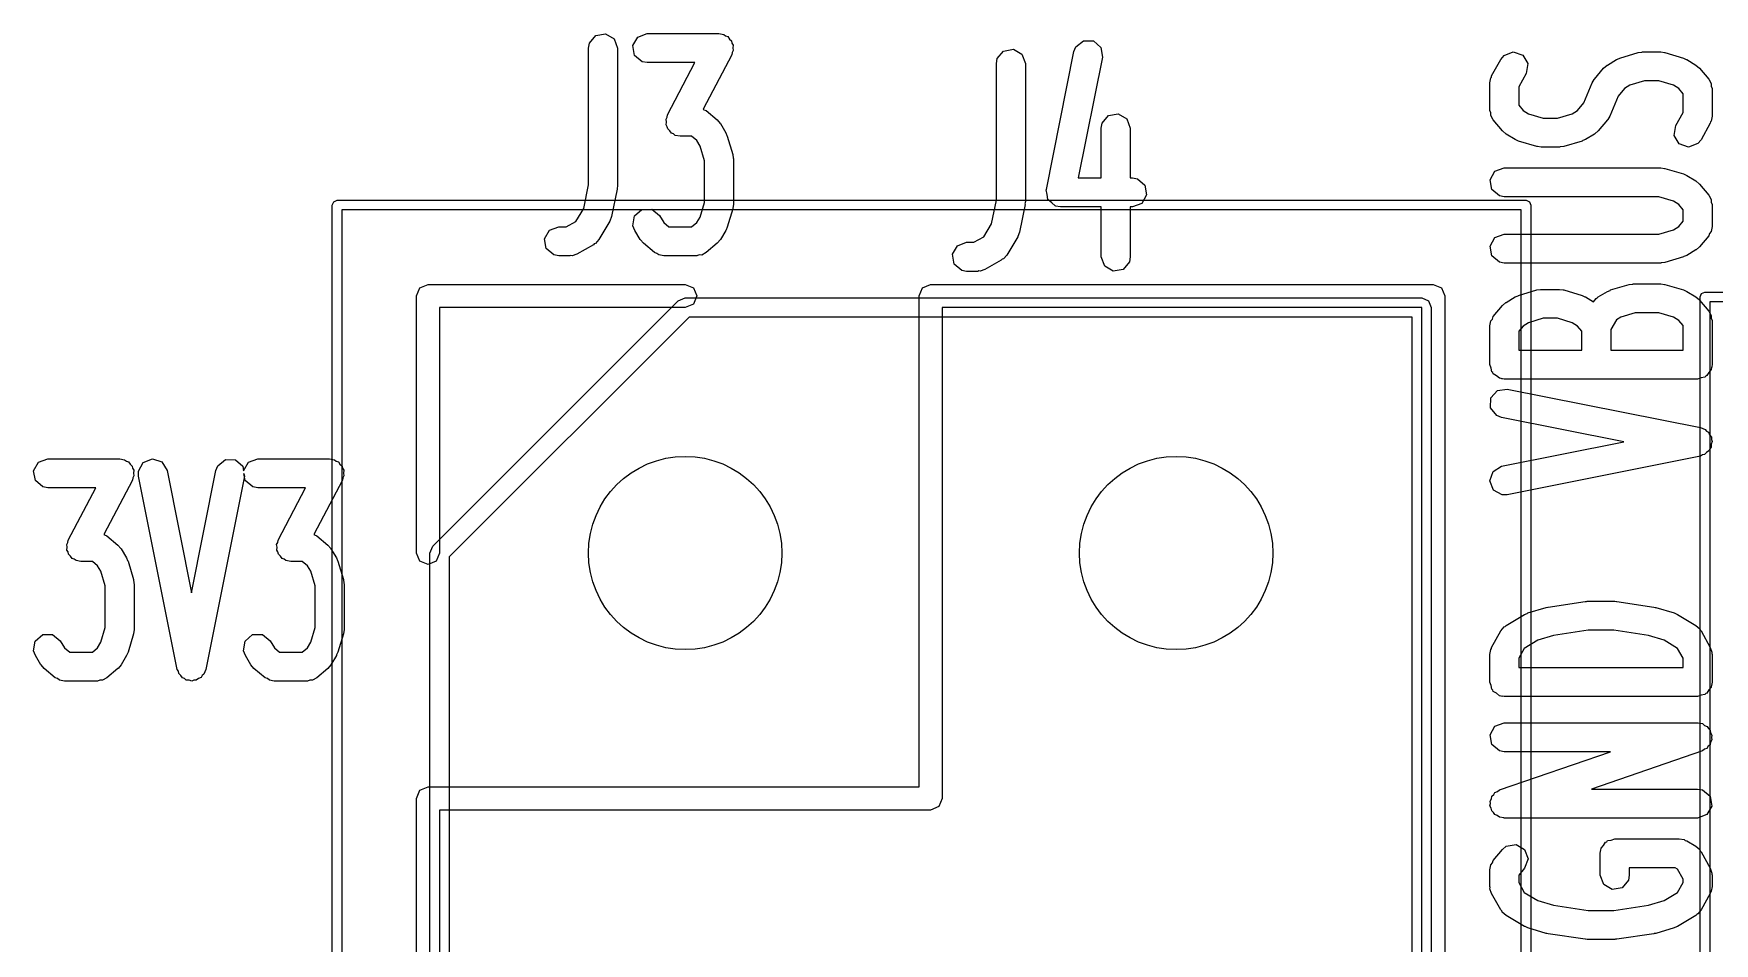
# Model space of a CAD drawing. Extents: x 3.67 to 6.5, y -4.53 to -1.6.
# Drawn here: x 5.8407 to 6.183, y -2.3266 to -2.1412 of the extents above; entities that cross this region are included whole.
import ezdxf

# ---------------------------------------------------------------- set-up
doc = ezdxf.new("R2010")
doc.units = 0
doc.header["$MEASUREMENT"] = 0
doc.layers.add('BLACK', color=7, linetype='CONTINUOUS')

msp = doc.modelspace()

# ---------------------------------------------------------------- linework, layer by layer
at = {"layer": 'BLACK', "linetype": 'CONTINUOUS'}
for p, q in [((5.95392, -2.14319), (5.95522, -2.14164)), ((5.95522, -2.14164), (5.95721, -2.14129)), ((5.95721, -2.14129), (5.95895, -2.1423)), ((5.95895, -2.1423), (5.95965, -2.1442)), ((5.96278, -2.14368), (5.96379, -2.14194)), ((5.96379, -2.14194), (5.96569, -2.14124)), ((5.96569, -2.14124), (5.98031, -2.14124)), ((5.98031, -2.14124), (5.98132, -2.14142)), ((5.98132, -2.14142), (5.98168, -2.14172)), ((5.98168, -2.14172), (5.98212, -2.14186)), ((5.98212, -2.14186), (5.98243, -2.14235)), ((5.98243, -2.14235), (5.98287, -2.14272)), ((5.98287, -2.14272), (5.98295, -2.14318)), ((6.05299, -2.14394), (6.05457, -2.14268)), ((6.05457, -2.14268), (6.05658, -2.14272)), ((6.05658, -2.14272), (6.0581, -2.14405)), ((5.95374, -2.1442), (5.95392, -2.14319)), ((5.95374, -2.17203), (5.95374, -2.1442)), ((5.95965, -2.1442), (5.95965, -2.17232)), ((5.96313, -2.14567), (5.96278, -2.14368)), ((5.96468, -2.14697), (5.96313, -2.14567)), ((5.98293, -2.14557), (5.97711, -2.15666)), ((5.98299, -2.14511), (5.98293, -2.14557)), ((5.98295, -2.14318), (5.9832, -2.14357)), ((5.98322, -2.14471), (5.98299, -2.14511)), ((5.9832, -2.14357), (5.98312, -2.14414)), ((5.98312, -2.14414), (5.98322, -2.14471)), ((6.03699, -2.14634), (6.03829, -2.14479)), ((6.03829, -2.14479), (6.04028, -2.14444)), ((6.04028, -2.14444), (6.04203, -2.14545)), ((6.04203, -2.14545), (6.04272, -2.14735)), ((6.04699, -2.17301), (6.05262, -2.14489)), ((6.05262, -2.14489), (6.05299, -2.14394)), ((6.05841, -2.14605), (6.05349, -2.17064)), ((6.0581, -2.14405), (6.05841, -2.14605)), ((6.13955, -2.14649), (6.1402, -2.14569)), ((6.1402, -2.14569), (6.14209, -2.14497)), ((6.14209, -2.14497), (6.144, -2.14563)), ((6.144, -2.14563), (6.14503, -2.14736)), ((6.16368, -2.1463), (6.16378, -2.14622)), ((6.16378, -2.14622), (6.16753, -2.14509)), ((6.16753, -2.14509), (6.16828, -2.145)), ((6.16828, -2.145), (6.16838, -2.14497)), ((6.16838, -2.14497), (6.17213, -2.14497)), ((6.17213, -2.14497), (6.17287, -2.1451)), ((6.17287, -2.1451), (6.17298, -2.14509)), ((6.17298, -2.14509), (6.17673, -2.14622)), ((6.17673, -2.14622), (6.17727, -2.14649)), ((5.96569, -2.14715), (5.96468, -2.14697)), ((5.97543, -2.14715), (5.96569, -2.14715)), ((5.96983, -2.15782), (5.97543, -2.14715)), ((6.03681, -2.14735), (6.03699, -2.14634)), ((6.03681, -2.17518), (6.03681, -2.14735)), ((6.04272, -2.14735), (6.04272, -2.17547)), ((6.13768, -2.14986), (6.13955, -2.14649)), ((6.14472, -2.14935), (6.14321, -2.15206)), ((6.14503, -2.14736), (6.14472, -2.14935)), ((6.15861, -2.15053), (6.16049, -2.14828)), ((6.16049, -2.14828), (6.16122, -2.14766)), ((6.16122, -2.14766), (6.16124, -2.14764)), ((6.16124, -2.14764), (6.16311, -2.14651)), ((6.16311, -2.14651), (6.16368, -2.1463)), ((6.17727, -2.14649), (6.1774, -2.14651)), ((6.1774, -2.14651), (6.17928, -2.14764)), ((6.17928, -2.14764), (6.17999, -2.14826)), ((6.17999, -2.14826), (6.18002, -2.14828)), ((6.18002, -2.14828), (6.1819, -2.15053)), ((6.13731, -2.15129), (6.13749, -2.15028)), ((6.13731, -2.15692), (6.13731, -2.15129)), ((6.13749, -2.15028), (6.13764, -2.1501)), ((6.13764, -2.1501), (6.13768, -2.14986)), ((6.14321, -2.15206), (6.14321, -2.15585)), ((6.15645, -2.15537), (6.15816, -2.15128)), ((6.15816, -2.15128), (6.15858, -2.15062)), ((6.15858, -2.15062), (6.15861, -2.15053)), ((6.16471, -2.15244), (6.16344, -2.15397)), ((6.16583, -2.15177), (6.16471, -2.15244)), ((6.16882, -2.15087), (6.16583, -2.15177)), ((6.1717, -2.15087), (6.16882, -2.15087)), ((6.17468, -2.15177), (6.1717, -2.15087)), ((6.17581, -2.15244), (6.17468, -2.15177)), ((6.17668, -2.15349), (6.17581, -2.15244)), ((6.1819, -2.15053), (6.18241, -2.15142)), ((6.18241, -2.15142), (6.18241, -2.15193)), ((6.18241, -2.15193), (6.18258, -2.15242)), ((6.18258, -2.15242), (6.18258, -2.15804)), ((6.14321, -2.15585), (6.14408, -2.15689)), ((6.15519, -2.15689), (6.15645, -2.15537)), ((6.16344, -2.15397), (6.16173, -2.15805)), ((6.17668, -2.15728), (6.17668, -2.15349)), ((5.96953, -2.15868), (5.96976, -2.15828)), ((5.96963, -2.15925), (5.96953, -2.15868)), ((5.96956, -2.15982), (5.96963, -2.15925)), ((5.9698, -2.16022), (5.96956, -2.15982)), ((5.96976, -2.15828), (5.96983, -2.15782)), ((5.97711, -2.15666), (5.97722, -2.15675)), ((5.97722, -2.15675), (5.97771, -2.15693)), ((5.97771, -2.15693), (5.97996, -2.1588)), ((5.97996, -2.1588), (5.98057, -2.15953)), ((5.98057, -2.15953), (5.9806, -2.15955)), ((5.9806, -2.15955), (5.98172, -2.16143)), ((6.05818, -2.16047), (6.05836, -2.15946)), ((6.05836, -2.15946), (6.05966, -2.15791)), ((6.05966, -2.15791), (6.06165, -2.15756)), ((6.06165, -2.15756), (6.0634, -2.15857)), ((6.0634, -2.15857), (6.06409, -2.16047)), ((6.13748, -2.1574), (6.13731, -2.15692)), ((6.13748, -2.15792), (6.13748, -2.1574)), ((6.13799, -2.15881), (6.13748, -2.15792)), ((6.13987, -2.16106), (6.13799, -2.15881)), ((6.14408, -2.15689), (6.14521, -2.15757)), ((6.14521, -2.15757), (6.14819, -2.15846)), ((6.14819, -2.15846), (6.15108, -2.15846)), ((6.15108, -2.15846), (6.15406, -2.15757)), ((6.15406, -2.15757), (6.15519, -2.15689)), ((6.16128, -2.15881), (6.1594, -2.16106)), ((6.16131, -2.15872), (6.16128, -2.15881)), ((6.16173, -2.15805), (6.16131, -2.15872)), ((6.17517, -2.15998), (6.17668, -2.15728)), ((6.18221, -2.15948), (6.18034, -2.16285)), ((6.18225, -2.15924), (6.18221, -2.15948)), ((6.18241, -2.15905), (6.18225, -2.15924)), ((6.18258, -2.15804), (6.18241, -2.15905)), ((5.96988, -2.16067), (5.9698, -2.16022)), ((5.97033, -2.16104), (5.96988, -2.16067)), ((5.97064, -2.16153), (5.97033, -2.16104)), ((5.97108, -2.16167), (5.97064, -2.16153)), ((5.97143, -2.16197), (5.97108, -2.16167)), ((5.97244, -2.16215), (5.97143, -2.16197)), ((5.97475, -2.16215), (5.97244, -2.16215)), ((5.97579, -2.16302), (5.97475, -2.16215)), ((5.97647, -2.16415), (5.97579, -2.16302)), ((5.98172, -2.16143), (5.98194, -2.16199)), ((5.98194, -2.16199), (5.98202, -2.1621)), ((5.98202, -2.1621), (5.98314, -2.16585)), ((6.05818, -2.17064), (6.05818, -2.16047)), ((6.06409, -2.16047), (6.06409, -2.17064)), ((6.1399, -2.16108), (6.13987, -2.16106)), ((6.14062, -2.1617), (6.1399, -2.16108)), ((6.14249, -2.16282), (6.14062, -2.1617)), ((6.14262, -2.16285), (6.14249, -2.16282)), ((6.14316, -2.16312), (6.14262, -2.16285)), ((6.14691, -2.16425), (6.14316, -2.16312)), ((6.15611, -2.16312), (6.15236, -2.16425)), ((6.15622, -2.16304), (6.15611, -2.16312)), ((6.15678, -2.16282), (6.15622, -2.16304)), ((6.15865, -2.1617), (6.15678, -2.16282)), ((6.15867, -2.16167), (6.15865, -2.1617)), ((6.1594, -2.16106), (6.15867, -2.16167)), ((6.17486, -2.16198), (6.17517, -2.15998)), ((6.1759, -2.16371), (6.17486, -2.16198)), ((6.18034, -2.16285), (6.17969, -2.16365)), ((5.97736, -2.16713), (5.97647, -2.16415)), ((5.98314, -2.16585), (5.98323, -2.16659)), ((5.98323, -2.16659), (5.98327, -2.16669)), ((5.98327, -2.16669), (5.98327, -2.17607)), ((6.14702, -2.16424), (6.14691, -2.16425)), ((6.14776, -2.16437), (6.14702, -2.16424)), ((6.15151, -2.16437), (6.14776, -2.16437)), ((6.15161, -2.16433), (6.15151, -2.16437)), ((6.15236, -2.16425), (6.15161, -2.16433)), ((6.1778, -2.16437), (6.1759, -2.16371)), ((6.17969, -2.16365), (6.1778, -2.16437)), ((5.97736, -2.17564), (5.97736, -2.16713)), ((6.13735, -2.17103), (6.13836, -2.16928)), ((6.13836, -2.16928), (6.14026, -2.16859)), ((6.14026, -2.16859), (6.17213, -2.16859)), ((6.17213, -2.16859), (6.17287, -2.16872)), ((6.17287, -2.16872), (6.17298, -2.16871)), ((6.17298, -2.16871), (6.17673, -2.16984)), ((6.17673, -2.16984), (6.17727, -2.17011)), ((6.17727, -2.17011), (6.1774, -2.17013)), ((6.1774, -2.17013), (6.17928, -2.17126)), ((5.95277, -2.17686), (5.95374, -2.17203)), ((5.95959, -2.1729), (5.95846, -2.17852)), ((5.95965, -2.17232), (5.95957, -2.17276)), ((5.95957, -2.17276), (5.95959, -2.1729)), ((6.04698, -2.17308), (6.047, -2.17305)), ((6.04715, -2.17404), (6.04698, -2.17308)), ((6.047, -2.17305), (6.04699, -2.17301)), ((6.05349, -2.17064), (6.05818, -2.17064)), ((6.06409, -2.17064), (6.06451, -2.17064)), ((6.06451, -2.17064), (6.06552, -2.17082)), ((6.06552, -2.17082), (6.06707, -2.17212)), ((6.06707, -2.17212), (6.06742, -2.17411)), ((6.1377, -2.17302), (6.13735, -2.17103)), ((6.13925, -2.17432), (6.1377, -2.17302)), ((6.17928, -2.17126), (6.17999, -2.17188)), ((6.17999, -2.17188), (6.18002, -2.1719)), ((6.18002, -2.1719), (6.1819, -2.17415)), ((5.90157, -2.17618), (5.90186, -2.17549)), ((5.90157, -3.21752), (5.90157, -2.17618)), ((5.90186, -2.17549), (5.90256, -2.1752)), ((5.90256, -2.1752), (6.14469, -2.1752)), ((5.95119, -2.1795), (5.95277, -2.17686)), ((5.97647, -2.17862), (5.97736, -2.17564)), ((5.98314, -2.17692), (5.98202, -2.18067)), ((5.98327, -2.17607), (5.98314, -2.17681)), ((5.98314, -2.17681), (5.98314, -2.17692)), ((6.03584, -2.18001), (6.03681, -2.17518)), ((6.04266, -2.17605), (6.04153, -2.18167)), ((6.04272, -2.17547), (6.04264, -2.17591)), ((6.04264, -2.17591), (6.04266, -2.17605)), ((6.0473, -2.17501), (6.04715, -2.17404)), ((6.04732, -2.17503), (6.0473, -2.17501)), ((6.04733, -2.17507), (6.04732, -2.17503)), ((6.04808, -2.1757), (6.04733, -2.17507)), ((6.04881, -2.17634), (6.04808, -2.1757)), ((6.04885, -2.17635), (6.04881, -2.17634)), ((6.04888, -2.17637), (6.04885, -2.17635)), ((6.04989, -2.17655), (6.04888, -2.17637)), ((6.05818, -2.17655), (6.04989, -2.17655)), ((6.05818, -2.18672), (6.05818, -2.17655)), ((6.06451, -2.17655), (6.06409, -2.17655)), ((6.06409, -2.17655), (6.06409, -2.18672)), ((6.06641, -2.17586), (6.06451, -2.17655)), ((6.06742, -2.17411), (6.06641, -2.17586)), ((6.14026, -2.17449), (6.13925, -2.17432)), ((6.1717, -2.17449), (6.14026, -2.17449)), ((6.14469, -2.1752), (6.14538, -2.17549)), ((6.14538, -2.17549), (6.14567, -2.17618)), ((6.14567, -2.17618), (6.14567, -3.21752)), ((6.17468, -2.17539), (6.1717, -2.17449)), ((6.17581, -2.17607), (6.17468, -2.17539)), ((6.17668, -2.17711), (6.17581, -2.17607)), ((6.1819, -2.17415), (6.18241, -2.17504)), ((6.18241, -2.17504), (6.18241, -2.17556)), ((6.18241, -2.17556), (6.18258, -2.17604)), ((6.18258, -2.17604), (6.18258, -2.18054)), ((5.90354, -2.17717), (5.90354, -3.21654)), ((6.1437, -2.17717), (5.90354, -2.17717)), ((5.94918, -2.18061), (5.95119, -2.1795)), ((5.9581, -2.17946), (5.95585, -2.18321)), ((5.95846, -2.17852), (5.9581, -2.17945)), ((5.9581, -2.17945), (5.9581, -2.17946)), ((5.96279, -2.18038), (5.96311, -2.17838)), ((5.96316, -2.18134), (5.96279, -2.18038)), ((5.96311, -2.17838), (5.96464, -2.17706)), ((5.96464, -2.17706), (5.96665, -2.17703)), ((5.96665, -2.17703), (5.96822, -2.1783)), ((5.96822, -2.1783), (5.96909, -2.17974)), ((5.96909, -2.17974), (5.97014, -2.18061)), ((5.97475, -2.18061), (5.97579, -2.17974)), ((5.97579, -2.17974), (5.97647, -2.17862)), ((6.03426, -2.18265), (6.03584, -2.18001)), ((6.1437, -3.21654), (6.1437, -2.17717)), ((6.17581, -2.18052), (6.17668, -2.17947)), ((6.17668, -2.17947), (6.17668, -2.17711)), ((5.94479, -2.18305), (5.9458, -2.18131)), ((5.94514, -2.18504), (5.94479, -2.18305)), ((5.9458, -2.18131), (5.94769, -2.18061)), ((5.94769, -2.18061), (5.94918, -2.18061)), ((5.95585, -2.18321), (5.95518, -2.18399)), ((5.96428, -2.18321), (5.96316, -2.18134)), ((5.96431, -2.18323), (5.96428, -2.18321)), ((5.96493, -2.18396), (5.96431, -2.18323)), ((5.97014, -2.18061), (5.97475, -2.18061)), ((5.9806, -2.18321), (5.97997, -2.18393)), ((5.98172, -2.18134), (5.9806, -2.18321)), ((5.98175, -2.1812), (5.98172, -2.18134)), ((5.98202, -2.18067), (5.98175, -2.1812)), ((6.02887, -2.18446), (6.03076, -2.18376)), ((6.03076, -2.18376), (6.03225, -2.18376)), ((6.03225, -2.18376), (6.03426, -2.18265)), ((6.04117, -2.18261), (6.03892, -2.18636)), ((6.04153, -2.18167), (6.04117, -2.1826)), ((6.04117, -2.1826), (6.04117, -2.18261)), ((6.13735, -2.18453), (6.13836, -2.18278)), ((6.13836, -2.18278), (6.14026, -2.18209)), ((6.14026, -2.18209), (6.1717, -2.18209)), ((6.1717, -2.18209), (6.17468, -2.18119)), ((6.17468, -2.18119), (6.17581, -2.18052)), ((6.1819, -2.18243), (6.18002, -2.18468)), ((6.18207, -2.18194), (6.1819, -2.18243)), ((6.18241, -2.18155), (6.18207, -2.18194)), ((6.18258, -2.18054), (6.18241, -2.18155)), ((5.94668, -2.18634), (5.94514, -2.18504)), ((5.94769, -2.18652), (5.94668, -2.18634)), ((5.94994, -2.18652), (5.94769, -2.18652)), ((5.95017, -2.18644), (5.94994, -2.18652)), ((5.95041, -2.18648), (5.95017, -2.18644)), ((5.95138, -2.18615), (5.95041, -2.18648)), ((5.95475, -2.18427), (5.95138, -2.18615)), ((5.95493, -2.18407), (5.95475, -2.18427)), ((5.95518, -2.18399), (5.95493, -2.18407)), ((5.96718, -2.18584), (5.96493, -2.18396)), ((5.96766, -2.18601), (5.96718, -2.18584)), ((5.96806, -2.18634), (5.96766, -2.18601)), ((5.96907, -2.18652), (5.96806, -2.18634)), ((5.97582, -2.18652), (5.96907, -2.18652)), ((5.9763, -2.18634), (5.97582, -2.18652)), ((5.97682, -2.18635), (5.9763, -2.18634)), ((5.97771, -2.18584), (5.97682, -2.18635)), ((5.97996, -2.18396), (5.97771, -2.18584)), ((5.97997, -2.18393), (5.97996, -2.18396)), ((6.02786, -2.1862), (6.02887, -2.18446)), ((6.02821, -2.18819), (6.02786, -2.1862)), ((6.038, -2.18722), (6.03782, -2.18742)), ((6.03825, -2.18714), (6.038, -2.18722)), ((6.03892, -2.18636), (6.03825, -2.18714)), ((6.05887, -2.18862), (6.05818, -2.18672)), ((6.06409, -2.18672), (6.06391, -2.18773)), ((6.1377, -2.18652), (6.13735, -2.18453)), ((6.13925, -2.18781), (6.1377, -2.18652)), ((6.17673, -2.18674), (6.17298, -2.18787)), ((6.17684, -2.18666), (6.17673, -2.18674)), ((6.1774, -2.18645), (6.17684, -2.18666)), ((6.17928, -2.18532), (6.1774, -2.18645)), ((6.1793, -2.18529), (6.17928, -2.18532)), ((6.18002, -2.18468), (6.1793, -2.18529)), ((6.02975, -2.18949), (6.02821, -2.18819)), ((6.03076, -2.18967), (6.02975, -2.18949)), ((6.03301, -2.18967), (6.03076, -2.18967)), ((6.03324, -2.18959), (6.03301, -2.18967)), ((6.03348, -2.18963), (6.03324, -2.18959)), ((6.03445, -2.1893), (6.03348, -2.18963)), ((6.03782, -2.18742), (6.03445, -2.1893)), ((6.06062, -2.18963), (6.05887, -2.18862)), ((6.06261, -2.18927), (6.06062, -2.18963)), ((6.06391, -2.18773), (6.06261, -2.18927)), ((6.14026, -2.18799), (6.13925, -2.18781)), ((6.17213, -2.18799), (6.14026, -2.18799)), ((6.17223, -2.18796), (6.17213, -2.18799)), ((6.17298, -2.18787), (6.17223, -2.18796)), ((5.9187, -2.19469), (5.91939, -2.19301)), ((5.91939, -2.19301), (5.92106, -2.19232)), ((5.92106, -2.19232), (5.97343, -2.19232)), ((5.97343, -2.19232), (5.9751, -2.19301)), ((5.9751, -2.19301), (5.97579, -2.19469)), ((6.02106, -2.19469), (6.02175, -2.19301)), ((6.02175, -2.19301), (6.02343, -2.19232)), ((6.02343, -2.19232), (6.12579, -2.19232)), ((6.12579, -2.19232), (6.12746, -2.19301)), ((6.12746, -2.19301), (6.12815, -2.19469)), ((6.14316, -2.19458), (6.14691, -2.19346)), ((6.14691, -2.19346), (6.14766, -2.19337)), ((6.14766, -2.19337), (6.14776, -2.19334)), ((6.14776, -2.19334), (6.15151, -2.19334)), ((6.15151, -2.19334), (6.15225, -2.19347)), ((6.15225, -2.19347), (6.15236, -2.19346)), ((6.15236, -2.19346), (6.15611, -2.19458)), ((6.15936, -2.19488), (6.16124, -2.19376)), ((6.16124, -2.19376), (6.1618, -2.19354)), ((6.1618, -2.19354), (6.16191, -2.19346)), ((6.16191, -2.19346), (6.16566, -2.19233)), ((6.16566, -2.19233), (6.16641, -2.19225)), ((6.16641, -2.19225), (6.16651, -2.19221)), ((6.16651, -2.19221), (6.17213, -2.19221)), ((6.17213, -2.19221), (6.17287, -2.19234)), ((6.17287, -2.19234), (6.17298, -2.19233)), ((6.17298, -2.19233), (6.17673, -2.19346)), ((6.17673, -2.19346), (6.17727, -2.19373)), ((6.17727, -2.19373), (6.1774, -2.19376)), ((6.1774, -2.19376), (6.17928, -2.19488)), ((6.18041, -2.19419), (6.1811, -2.1939)), ((6.1811, -2.1939), (6.41732, -2.1939)), ((5.9187, -2.24705), (5.9187, -2.19469)), ((5.92203, -2.24566), (5.97203, -2.19566)), ((5.97343, -2.19705), (5.92343, -2.19705)), ((5.92343, -2.19705), (5.92343, -2.24705)), ((5.97203, -2.19566), (5.97343, -2.19508)), ((5.97203, -2.19566), (5.97203, -2.19566)), ((5.97343, -2.19508), (6.12343, -2.19508)), ((5.9751, -2.19636), (5.97343, -2.19705)), ((5.97579, -2.19469), (5.9751, -2.19636)), ((6.02106, -2.29469), (6.02106, -2.19469)), ((6.02579, -2.19705), (6.02579, -2.29705)), ((6.12343, -2.19705), (6.02579, -2.19705)), ((6.12343, -2.19508), (6.12482, -2.19566)), ((6.12343, -3.19705), (6.12343, -2.19705)), ((6.12482, -2.19566), (6.12539, -2.19705)), ((6.12539, -2.19705), (6.12539, -3.19705)), ((6.12815, -2.19469), (6.12815, -3.19941)), ((6.13799, -2.1989), (6.13987, -2.19665)), ((6.13987, -2.19665), (6.14059, -2.19603)), ((6.14059, -2.19603), (6.14062, -2.19601)), ((6.14062, -2.19601), (6.14249, -2.19488)), ((6.14249, -2.19488), (6.14305, -2.19467)), ((6.14305, -2.19467), (6.14316, -2.19458)), ((6.15611, -2.19458), (6.15665, -2.19486)), ((6.15665, -2.19486), (6.15678, -2.19488)), ((6.15678, -2.19488), (6.1584, -2.19586)), ((6.1584, -2.19586), (6.15895, -2.19518)), ((6.15895, -2.19518), (6.1592, -2.19509)), ((6.1592, -2.19509), (6.15936, -2.19488)), ((6.17928, -2.19488), (6.17999, -2.1955)), ((6.17999, -2.1955), (6.18002, -2.19552)), ((6.18002, -2.19552), (6.1819, -2.19777)), ((6.18012, -2.19488), (6.18041, -2.19419)), ((6.18012, -2.52953), (6.18012, -2.19488)), ((6.18209, -2.19587), (6.18209, -2.52854)), ((6.41634, -2.19587), (6.18209, -2.19587)), ((5.97424, -2.19902), (5.92539, -2.24786)), ((6.12146, -2.19902), (5.97424, -2.19902)), ((6.12146, -3.19508), (6.12146, -2.19902)), ((6.13731, -2.20079), (6.13749, -2.19978)), ((6.13731, -2.20866), (6.13731, -2.20079)), ((6.13749, -2.19978), (6.13782, -2.19938)), ((6.13782, -2.19938), (6.13799, -2.1989)), ((6.14408, -2.20081), (6.14321, -2.20186)), ((6.14521, -2.20013), (6.14408, -2.20081)), ((6.14819, -2.19924), (6.14521, -2.20013)), ((6.15108, -2.19924), (6.14819, -2.19924)), ((6.15406, -2.20013), (6.15108, -2.19924)), ((6.15519, -2.20081), (6.15406, -2.20013)), ((6.15606, -2.20186), (6.15519, -2.20081)), ((6.16308, -2.19954), (6.16196, -2.20155)), ((6.16396, -2.19901), (6.16308, -2.19954)), ((6.16694, -2.19812), (6.16396, -2.19901)), ((6.1717, -2.19812), (6.16694, -2.19812)), ((6.17468, -2.19901), (6.1717, -2.19812)), ((6.17581, -2.19969), (6.17468, -2.19901)), ((6.17668, -2.20073), (6.17581, -2.19969)), ((6.17668, -2.20571), (6.17668, -2.20073)), ((6.1819, -2.19777), (6.18241, -2.19866)), ((6.18241, -2.19866), (6.18241, -2.19918)), ((6.18241, -2.19918), (6.18258, -2.19966)), ((6.18258, -2.19966), (6.18258, -2.20866)), ((6.14321, -2.20186), (6.14321, -2.20571)), ((6.15606, -2.20571), (6.15606, -2.20186)), ((6.16196, -2.20155), (6.16196, -2.20571)), ((6.14321, -2.20571), (6.15606, -2.20571)), ((6.16196, -2.20571), (6.17668, -2.20571)), ((6.13757, -2.20938), (6.13731, -2.20866)), ((6.1377, -2.21014), (6.13757, -2.20938)), ((6.13791, -2.21031), (6.1377, -2.21014)), ((6.138, -2.21056), (6.13791, -2.21031)), ((6.13866, -2.21094), (6.138, -2.21056)), ((6.13925, -2.21144), (6.13866, -2.21094)), ((6.18111, -2.21122), (6.18035, -2.21135)), ((6.18128, -2.21101), (6.18111, -2.21122)), ((6.18153, -2.21092), (6.18128, -2.21101)), ((6.18191, -2.21026), (6.18153, -2.21092)), ((6.18241, -2.20967), (6.18191, -2.21026)), ((6.18247, -2.20929), (6.18241, -2.20967)), ((6.18254, -2.20917), (6.18247, -2.20929)), ((6.18258, -2.20866), (6.18252, -2.20904)), ((6.18252, -2.20904), (6.18254, -2.20917)), ((6.13751, -2.21546), (6.13884, -2.21395)), ((6.13884, -2.21395), (6.14084, -2.21364)), ((6.13963, -2.2115), (6.13925, -2.21144)), ((6.13975, -2.21157), (6.13963, -2.2115)), ((6.13988, -2.21155), (6.13975, -2.21157)), ((6.14026, -2.21161), (6.13988, -2.21155)), ((6.17963, -2.21161), (6.14026, -2.21161)), ((6.14084, -2.21364), (6.18021, -2.22151)), ((6.18035, -2.21135), (6.17963, -2.21161)), ((6.13746, -2.21748), (6.13751, -2.21546)), ((6.13873, -2.21906), (6.13746, -2.21748)), ((6.13968, -2.21943), (6.13873, -2.21906)), ((6.16457, -2.22441), (6.13968, -2.21943)), ((6.18021, -2.22151), (6.18117, -2.22189)), ((6.13968, -2.22939), (6.16457, -2.22441)), ((6.18117, -2.22189), (6.18145, -2.22224)), ((6.18145, -2.22224), (6.18185, -2.22246)), ((6.18185, -2.22246), (6.18206, -2.22301)), ((6.18206, -2.22301), (6.18243, -2.22346)), ((6.18239, -2.2249), (6.18238, -2.22548)), ((6.18258, -2.22434), (6.18239, -2.2249)), ((6.18243, -2.22346), (6.18242, -2.22392)), ((6.18242, -2.22392), (6.18258, -2.22434)), ((5.84175, -2.22855), (5.84364, -2.22786)), ((5.84364, -2.22786), (5.85827, -2.22786)), ((5.85827, -2.22786), (5.85928, -2.22804)), ((5.85928, -2.22804), (5.85963, -2.22833)), ((5.85963, -2.22833), (5.86007, -2.22848)), ((5.86307, -2.22859), (5.86495, -2.22786)), ((5.86495, -2.22786), (5.86686, -2.22851)), ((5.87824, -2.22928), (5.87982, -2.22801)), ((5.87982, -2.22801), (5.88184, -2.22806)), ((5.88184, -2.22806), (5.88336, -2.22939)), ((5.88449, -2.22855), (5.88639, -2.22786)), ((5.88639, -2.22786), (5.90101, -2.22786)), ((5.90101, -2.22786), (5.90202, -2.22804)), ((5.90202, -2.22804), (5.90238, -2.22833)), ((5.90238, -2.22833), (5.90282, -2.22848)), ((6.18021, -2.2273), (6.14084, -2.23518)), ((6.1806, -2.22707), (6.18021, -2.2273)), ((6.18105, -2.227), (6.1806, -2.22707)), ((6.18143, -2.22656), (6.18105, -2.227)), ((6.18194, -2.22626), (6.18143, -2.22656)), ((6.18208, -2.22582), (6.18194, -2.22626)), ((6.18238, -2.22548), (6.18208, -2.22582)), ((5.84074, -2.2303), (5.84175, -2.22855)), ((5.84109, -2.23229), (5.84074, -2.2303)), ((5.86007, -2.22848), (5.86038, -2.22896)), ((5.86038, -2.22896), (5.86082, -2.22934)), ((5.86082, -2.22934), (5.86091, -2.22979)), ((5.86094, -2.23173), (5.86088, -2.23218)), ((5.86091, -2.22979), (5.86115, -2.23018)), ((5.86118, -2.23132), (5.86094, -2.23173)), ((5.86115, -2.23018), (5.86108, -2.23076)), ((5.86108, -2.23076), (5.86118, -2.23132)), ((5.8621, -2.23037), (5.86307, -2.22859)), ((5.86212, -2.23139), (5.8621, -2.23037)), ((5.87, -2.27076), (5.86212, -2.23139)), ((5.86686, -2.22851), (5.86791, -2.23023)), ((5.86791, -2.23023), (5.87289, -2.25513)), ((5.87289, -2.25513), (5.87787, -2.23023)), ((5.88366, -2.23139), (5.87579, -2.27076)), ((5.87787, -2.23023), (5.87824, -2.22928)), ((5.88336, -2.22939), (5.88349, -2.23028)), ((5.88349, -2.23028), (5.88449, -2.22855)), ((5.88383, -2.23229), (5.88357, -2.23082)), ((5.88357, -2.23082), (5.88366, -2.23139)), ((5.90282, -2.22848), (5.90313, -2.22896)), ((5.90313, -2.22896), (5.90357, -2.22934)), ((5.90357, -2.22934), (5.90365, -2.22979)), ((5.90369, -2.23173), (5.90363, -2.23218)), ((5.90365, -2.22979), (5.9039, -2.23018)), ((5.90392, -2.23132), (5.90369, -2.23173)), ((5.9039, -2.23018), (5.90382, -2.23076)), ((5.90382, -2.23076), (5.90392, -2.23132)), ((6.13731, -2.23235), (6.13796, -2.23044)), ((6.13796, -2.23044), (6.13968, -2.22939)), ((5.84263, -2.23359), (5.84109, -2.23229)), ((5.84364, -2.23376), (5.84263, -2.23359)), ((5.85338, -2.23376), (5.84364, -2.23376)), ((5.84778, -2.24444), (5.85338, -2.23376)), ((5.86088, -2.23218), (5.85506, -2.24327)), ((5.88538, -2.23359), (5.88383, -2.23229)), ((5.88639, -2.23376), (5.88538, -2.23359)), ((5.89613, -2.23376), (5.88639, -2.23376)), ((5.89052, -2.24444), (5.89613, -2.23376)), ((5.90363, -2.23218), (5.89781, -2.24327)), ((6.13804, -2.23423), (6.13731, -2.23235)), ((6.13981, -2.2352), (6.13804, -2.23423)), ((6.14084, -2.23518), (6.13981, -2.2352)), ((5.84749, -2.2453), (5.84772, -2.2449)), ((5.84759, -2.24587), (5.84749, -2.2453)), ((5.84772, -2.2449), (5.84778, -2.24444)), ((5.85506, -2.24327), (5.85517, -2.24337)), ((5.85517, -2.24337), (5.85566, -2.24354)), ((5.85566, -2.24354), (5.85791, -2.24542)), ((5.85791, -2.24542), (5.85852, -2.24614)), ((5.89023, -2.2453), (5.89046, -2.2449)), ((5.89033, -2.24587), (5.89023, -2.2453)), ((5.89046, -2.2449), (5.89052, -2.24444)), ((5.89781, -2.24327), (5.89792, -2.24337)), ((5.89792, -2.24337), (5.8984, -2.24354)), ((5.8984, -2.24354), (5.90065, -2.24542)), ((5.90065, -2.24542), (5.90127, -2.24614)), ((5.84751, -2.24644), (5.84759, -2.24587)), ((5.84776, -2.24683), (5.84751, -2.24644)), ((5.84784, -2.24729), (5.84776, -2.24683)), ((5.84828, -2.24766), (5.84784, -2.24729)), ((5.84859, -2.24815), (5.84828, -2.24766)), ((5.84903, -2.24829), (5.84859, -2.24815)), ((5.84938, -2.24858), (5.84903, -2.24829)), ((5.85039, -2.24876), (5.84938, -2.24858)), ((5.8527, -2.24876), (5.85039, -2.24876)), ((5.85374, -2.24963), (5.8527, -2.24876)), ((5.85852, -2.24614), (5.85855, -2.24617)), ((5.85855, -2.24617), (5.85967, -2.24804)), ((5.85967, -2.24804), (5.85989, -2.2486)), ((5.85989, -2.2486), (5.85997, -2.24871)), ((5.85997, -2.24871), (5.8611, -2.25246)), ((5.89025, -2.24644), (5.89033, -2.24587)), ((5.8905, -2.24683), (5.89025, -2.24644)), ((5.89058, -2.24729), (5.8905, -2.24683)), ((5.89102, -2.24766), (5.89058, -2.24729)), ((5.89133, -2.24815), (5.89102, -2.24766)), ((5.89177, -2.24829), (5.89133, -2.24815)), ((5.89213, -2.24858), (5.89177, -2.24829)), ((5.89314, -2.24876), (5.89213, -2.24858)), ((5.89544, -2.24876), (5.89314, -2.24876)), ((5.89649, -2.24963), (5.89544, -2.24876)), ((5.90127, -2.24614), (5.90129, -2.24617)), ((5.90129, -2.24617), (5.90242, -2.24804)), ((5.90242, -2.24804), (5.90263, -2.2486)), ((5.90263, -2.2486), (5.90272, -2.24871)), ((5.90272, -2.24871), (5.90384, -2.25246)), ((5.91939, -2.24872), (5.9187, -2.24705)), ((5.92106, -2.24941), (5.91939, -2.24872)), ((5.92273, -2.24872), (5.92106, -2.24941)), ((5.92146, -2.24705), (5.92203, -2.24566)), ((5.92146, -3.19705), (5.92146, -2.24705)), ((5.92203, -2.24566), (5.92203, -2.24566)), ((5.92343, -2.24705), (5.92273, -2.24872)), ((5.92539, -2.24786), (5.92539, -3.19508)), ((5.85442, -2.25076), (5.85374, -2.24963)), ((5.85531, -2.25374), (5.85442, -2.25076)), ((5.89717, -2.25076), (5.89649, -2.24963)), ((5.89806, -2.25374), (5.89717, -2.25076)), ((5.85531, -2.26225), (5.85531, -2.25374)), ((5.8611, -2.25246), (5.86118, -2.25321)), ((5.86118, -2.25321), (5.86122, -2.25331)), ((5.86122, -2.25331), (5.86122, -2.26268)), ((5.89806, -2.26225), (5.89806, -2.25374)), ((5.90384, -2.25246), (5.90393, -2.25321)), ((5.90393, -2.25321), (5.90397, -2.25331)), ((5.90397, -2.25331), (5.90397, -2.26268)), ((6.14504, -2.25926), (6.14879, -2.25814)), ((6.14879, -2.25814), (6.14909, -2.2581)), ((6.14909, -2.2581), (6.1492, -2.25805)), ((6.1492, -2.25805), (6.1567, -2.25692)), ((6.1567, -2.25692), (6.15702, -2.25693)), ((6.15702, -2.25693), (6.15713, -2.25689)), ((6.15713, -2.25689), (6.16276, -2.25689)), ((6.16276, -2.25689), (6.16308, -2.25695)), ((6.16308, -2.25695), (6.1632, -2.25692)), ((6.1632, -2.25692), (6.17069, -2.25805)), ((6.17069, -2.25805), (6.17099, -2.25815)), ((6.17099, -2.25815), (6.17111, -2.25814)), ((6.17111, -2.25814), (6.17485, -2.25926)), ((5.85442, -2.26523), (5.85531, -2.26225)), ((5.89717, -2.26523), (5.89806, -2.26225)), ((6.13955, -2.26291), (6.1402, -2.26211)), ((6.1402, -2.26211), (6.14045, -2.26202)), ((6.14045, -2.26202), (6.14062, -2.26181)), ((6.14062, -2.26181), (6.14437, -2.25956)), ((6.14437, -2.25956), (6.14493, -2.25934)), ((6.14493, -2.25934), (6.14504, -2.25926)), ((6.17485, -2.25926), (6.17539, -2.25953)), ((6.17539, -2.25953), (6.17553, -2.25956)), ((6.17553, -2.25956), (6.17928, -2.26181)), ((6.17928, -2.26181), (6.18005, -2.26248)), ((6.18005, -2.26248), (6.18014, -2.26273)), ((5.84075, -2.26699), (5.84106, -2.265)), ((5.84106, -2.265), (5.84259, -2.26367)), ((5.84259, -2.26367), (5.84461, -2.26364)), ((5.84461, -2.26364), (5.84618, -2.26491)), ((5.84618, -2.26491), (5.84704, -2.26636)), ((5.85374, -2.26636), (5.85442, -2.26523)), ((5.8611, -2.26353), (5.85997, -2.26728)), ((5.86122, -2.26268), (5.86109, -2.26342)), ((5.86109, -2.26342), (5.8611, -2.26353)), ((5.88349, -2.26699), (5.88381, -2.265)), ((5.88381, -2.265), (5.88533, -2.26367)), ((5.88533, -2.26367), (5.88735, -2.26364)), ((5.88735, -2.26364), (5.88892, -2.26491)), ((5.88892, -2.26491), (5.88979, -2.26636)), ((5.89649, -2.26636), (5.89717, -2.26523)), ((5.90384, -2.26353), (5.90272, -2.26728)), ((5.90397, -2.26268), (5.90383, -2.26342)), ((5.90383, -2.26342), (5.90384, -2.26353)), ((6.13768, -2.26628), (6.13955, -2.26291)), ((6.14709, -2.26481), (6.14433, -2.26647)), ((6.15028, -2.26386), (6.14709, -2.26481)), ((6.15735, -2.2628), (6.15028, -2.26386)), ((6.16254, -2.2628), (6.15735, -2.2628)), ((6.16961, -2.26386), (6.16254, -2.2628)), ((6.1728, -2.26481), (6.16961, -2.26386)), ((6.17556, -2.26647), (6.1728, -2.26481)), ((6.18014, -2.26273), (6.18034, -2.26291)), ((6.18034, -2.26291), (6.18221, -2.26628)), ((5.84111, -2.26795), (5.84075, -2.26699)), ((5.84224, -2.26983), (5.84111, -2.26795)), ((5.84704, -2.26636), (5.84809, -2.26723)), ((5.84809, -2.26723), (5.8527, -2.26723)), ((5.8527, -2.26723), (5.85374, -2.26636)), ((5.85967, -2.26795), (5.85855, -2.26983)), ((5.8597, -2.26782), (5.85967, -2.26795)), ((5.85997, -2.26728), (5.8597, -2.26782)), ((5.88386, -2.26795), (5.88349, -2.26699)), ((5.88498, -2.26983), (5.88386, -2.26795)), ((5.88979, -2.26636), (5.89083, -2.26723)), ((5.89083, -2.26723), (5.89544, -2.26723)), ((5.89544, -2.26723), (5.89649, -2.26636)), ((5.90242, -2.26795), (5.90129, -2.26983)), ((5.90245, -2.26782), (5.90242, -2.26795)), ((5.90272, -2.26728), (5.90245, -2.26782)), ((6.13731, -2.26772), (6.13749, -2.26671)), ((6.13731, -2.27334), (6.13731, -2.26772)), ((6.13749, -2.26671), (6.13764, -2.26652)), ((6.13764, -2.26652), (6.13768, -2.26628)), ((6.14433, -2.26647), (6.14321, -2.26848)), ((6.14321, -2.26848), (6.14321, -2.27039)), ((6.17668, -2.26848), (6.17556, -2.26647)), ((6.17668, -2.27039), (6.17668, -2.26848)), ((6.18221, -2.26628), (6.18255, -2.26725)), ((6.18255, -2.26725), (6.1825, -2.26749)), ((6.1825, -2.26749), (6.18258, -2.26772)), ((6.18258, -2.26772), (6.18258, -2.27334)), ((5.84226, -2.26985), (5.84224, -2.26983)), ((5.84288, -2.27058), (5.84226, -2.26985)), ((5.84513, -2.27245), (5.84288, -2.27058)), ((5.84561, -2.27262), (5.84513, -2.27245)), ((5.84601, -2.27296), (5.84561, -2.27262)), ((5.85566, -2.27245), (5.85477, -2.27296)), ((5.85791, -2.27058), (5.85566, -2.27245)), ((5.85793, -2.27055), (5.85791, -2.27058)), ((5.85855, -2.26983), (5.85793, -2.27055)), ((5.87023, -2.27115), (5.87, -2.27076)), ((5.8703, -2.2716), (5.87023, -2.27115)), ((5.87074, -2.27199), (5.8703, -2.2716)), ((5.87105, -2.27249), (5.87074, -2.27199)), ((5.87148, -2.27263), (5.87105, -2.27249)), ((5.87182, -2.27293), (5.87148, -2.27263)), ((5.87429, -2.27261), (5.87384, -2.27298)), ((5.87484, -2.2724), (5.87429, -2.27261)), ((5.87506, -2.272), (5.87484, -2.2724)), ((5.87541, -2.27172), (5.87506, -2.272)), ((5.87579, -2.27076), (5.87541, -2.27172)), ((5.88501, -2.26985), (5.88498, -2.26983)), ((5.88562, -2.27058), (5.88501, -2.26985)), ((5.88787, -2.27245), (5.88562, -2.27058)), ((5.88836, -2.27262), (5.88787, -2.27245)), ((5.88875, -2.27296), (5.88836, -2.27262)), ((5.8984, -2.27245), (5.89751, -2.27296)), ((5.90065, -2.27058), (5.8984, -2.27245)), ((5.90067, -2.27055), (5.90065, -2.27058)), ((5.90129, -2.26983), (5.90067, -2.27055)), ((6.14321, -2.27039), (6.17668, -2.27039)), ((5.84702, -2.27313), (5.84601, -2.27296)), ((5.85377, -2.27313), (5.84702, -2.27313)), ((5.85425, -2.27296), (5.85377, -2.27313)), ((5.85477, -2.27296), (5.85425, -2.27296)), ((5.8724, -2.27295), (5.87182, -2.27293)), ((5.87296, -2.27313), (5.8724, -2.27295)), ((5.87338, -2.27297), (5.87296, -2.27313)), ((5.87384, -2.27298), (5.87338, -2.27297)), ((5.88976, -2.27313), (5.88875, -2.27296)), ((5.89651, -2.27313), (5.88976, -2.27313)), ((5.897, -2.27296), (5.89651, -2.27313)), ((5.89751, -2.27296), (5.897, -2.27296)), ((6.13757, -2.27406), (6.13731, -2.27334)), ((6.1377, -2.27482), (6.13757, -2.27406)), ((6.13791, -2.27499), (6.1377, -2.27482)), ((6.138, -2.27524), (6.13791, -2.27499)), ((6.13866, -2.27562), (6.138, -2.27524)), ((6.13925, -2.27612), (6.13866, -2.27562)), ((6.13963, -2.27618), (6.13925, -2.27612)), ((6.13975, -2.27625), (6.13963, -2.27618)), ((6.13988, -2.27623), (6.13975, -2.27625)), ((6.14026, -2.27629), (6.13988, -2.27623)), ((6.17963, -2.27629), (6.14026, -2.27629)), ((6.18035, -2.27603), (6.17963, -2.27629)), ((6.18111, -2.2759), (6.18035, -2.27603)), ((6.18128, -2.27569), (6.18111, -2.2759)), ((6.18153, -2.2756), (6.18128, -2.27569)), ((6.18191, -2.27494), (6.18153, -2.2756)), ((6.18241, -2.27435), (6.18191, -2.27494)), ((6.18247, -2.27397), (6.18241, -2.27435)), ((6.18254, -2.27385), (6.18247, -2.27397)), ((6.18258, -2.27334), (6.18252, -2.27372)), ((6.18252, -2.27372), (6.18254, -2.27385)), ((6.13735, -2.28408), (6.13836, -2.28233)), ((6.13836, -2.28233), (6.14026, -2.28164)), ((6.14026, -2.28164), (6.17963, -2.28164)), ((6.17963, -2.28164), (6.17966, -2.28164)), ((6.17966, -2.28164), (6.17969, -2.28164)), ((6.17969, -2.28164), (6.17973, -2.28165)), ((6.17973, -2.28165), (6.18064, -2.28181)), ((6.18064, -2.28181), (6.18106, -2.28217)), ((6.18106, -2.28217), (6.18157, -2.28236)), ((6.18157, -2.28236), (6.18181, -2.2828)), ((6.18181, -2.2828), (6.18219, -2.28311)), ((6.18219, -2.28311), (6.18228, -2.28365)), ((6.1377, -2.28607), (6.13735, -2.28408)), ((6.13925, -2.28736), (6.1377, -2.28607)), ((6.18178, -2.28642), (6.18153, -2.28685)), ((6.18216, -2.28611), (6.18178, -2.28642)), ((6.18226, -2.28558), (6.18216, -2.28611)), ((6.18254, -2.2851), (6.18226, -2.28558)), ((6.18228, -2.28365), (6.18255, -2.28413)), ((6.18255, -2.28413), (6.18245, -2.28462)), ((6.18245, -2.28462), (6.18254, -2.2851)), ((6.14026, -2.28754), (6.13925, -2.28736)), ((6.1393, -2.29529), (6.16191, -2.28754)), ((6.16191, -2.28754), (6.14026, -2.28754)), ((6.18059, -2.28738), (6.15798, -2.29513)), ((6.18101, -2.28704), (6.18059, -2.28738)), ((6.18153, -2.28685), (6.18101, -2.28704)), ((5.9187, -2.29705), (5.91939, -2.29538)), ((5.91939, -2.29538), (5.92106, -2.29469)), ((5.92106, -2.29469), (6.02106, -2.29469)), ((6.13763, -2.2971), (6.13773, -2.29656)), ((6.13773, -2.29656), (6.13812, -2.29625)), ((6.13812, -2.29625), (6.13836, -2.29583)), ((6.13836, -2.29583), (6.13888, -2.29564)), ((6.13888, -2.29564), (6.1393, -2.29529)), ((6.15798, -2.29513), (6.17963, -2.29513)), ((6.17963, -2.29513), (6.18064, -2.29531)), ((6.18064, -2.29531), (6.18219, -2.29661)), ((6.18219, -2.29661), (6.18254, -2.2986)), ((5.9187, -3.19941), (5.9187, -2.29705)), ((6.02343, -2.29941), (5.92343, -2.29941)), ((5.92343, -2.29941), (5.92343, -3.19705)), ((6.0251, -2.29872), (6.02343, -2.29941)), ((6.02579, -2.29705), (6.0251, -2.29872)), ((6.13734, -2.29855), (6.13744, -2.29806)), ((6.13761, -2.29902), (6.13734, -2.29855)), ((6.13735, -2.29757), (6.13763, -2.2971)), ((6.13744, -2.29806), (6.13735, -2.29757)), ((6.1377, -2.29956), (6.13761, -2.29902)), ((6.13808, -2.29988), (6.1377, -2.29956)), ((6.13832, -2.30031), (6.13808, -2.29988)), ((6.18254, -2.2986), (6.18153, -2.30035)), ((6.13883, -2.30051), (6.13832, -2.30031)), ((6.13925, -2.30086), (6.13883, -2.30051)), ((6.14016, -2.30102), (6.13925, -2.30086)), ((6.14021, -2.30104), (6.14016, -2.30102)), ((6.14023, -2.30104), (6.14021, -2.30104)), ((6.14026, -2.30104), (6.14023, -2.30104)), ((6.17963, -2.30104), (6.14026, -2.30104)), ((6.18153, -2.30035), (6.17963, -2.30104)), ((6.13987, -2.30745), (6.14065, -2.30678)), ((6.14065, -2.30678), (6.14264, -2.30643)), ((6.14264, -2.30643), (6.14439, -2.30743)), ((6.15998, -2.3072), (6.16048, -2.30661)), ((6.16048, -2.30661), (6.16086, -2.30595)), ((6.16086, -2.30595), (6.16111, -2.30586)), ((6.16111, -2.30586), (6.16128, -2.30565)), ((6.16128, -2.30565), (6.16204, -2.30552)), ((6.16204, -2.30552), (6.16276, -2.30526)), ((6.16276, -2.30526), (6.17588, -2.30526)), ((6.17588, -2.30526), (6.17689, -2.30544)), ((6.17689, -2.30544), (6.17711, -2.30562)), ((6.17711, -2.30562), (6.1774, -2.30568)), ((6.1774, -2.30568), (6.17928, -2.3068)), ((6.17928, -2.3068), (6.18005, -2.30748)), ((6.13749, -2.31058), (6.13782, -2.31018)), ((6.13782, -2.31018), (6.13799, -2.3097)), ((6.13799, -2.3097), (6.13987, -2.30745)), ((6.14439, -2.30743), (6.14509, -2.30933)), ((6.14509, -2.30933), (6.1444, -2.31123)), ((6.1598, -2.30821), (6.15987, -2.30783)), ((6.1598, -2.31271), (6.1598, -2.30821)), ((6.15985, -2.3077), (6.15992, -2.30759)), ((6.15987, -2.30783), (6.15985, -2.3077)), ((6.15992, -2.30759), (6.15998, -2.3072)), ((6.18005, -2.30748), (6.18014, -2.30773)), ((6.18014, -2.30773), (6.18034, -2.3079)), ((6.18034, -2.3079), (6.18221, -2.31128)), ((6.13731, -2.31159), (6.13749, -2.31058)), ((6.13731, -2.31496), (6.13731, -2.31159)), ((6.1444, -2.31123), (6.14321, -2.31266)), ((6.14321, -2.31266), (6.14321, -2.3142)), ((6.1605, -2.31461), (6.1598, -2.31271)), ((6.16553, -2.31372), (6.16423, -2.31527)), ((6.16571, -2.31271), (6.16553, -2.31372)), ((6.17506, -2.31116), (6.16571, -2.31116)), ((6.16571, -2.31116), (6.16571, -2.31271)), ((6.17556, -2.31146), (6.17506, -2.31116)), ((6.17668, -2.31348), (6.17556, -2.31146)), ((6.17668, -2.3142), (6.17668, -2.31348)), ((6.18221, -2.31128), (6.18255, -2.31225)), ((6.18255, -2.31225), (6.1825, -2.31248)), ((6.1825, -2.31248), (6.18258, -2.31271)), ((6.18258, -2.31271), (6.18258, -2.31496)), ((6.13739, -2.31519), (6.13731, -2.31496)), ((6.13734, -2.31543), (6.13739, -2.31519)), ((6.13768, -2.31639), (6.13734, -2.31543)), ((6.13955, -2.31977), (6.13768, -2.31639)), ((6.14321, -2.3142), (6.14433, -2.31621)), ((6.14433, -2.31621), (6.14709, -2.31786)), ((6.16224, -2.31562), (6.1605, -2.31461)), ((6.16423, -2.31527), (6.16224, -2.31562)), ((6.1728, -2.31786), (6.17556, -2.31621)), ((6.17556, -2.31621), (6.17668, -2.3142)), ((6.18221, -2.31639), (6.18034, -2.31977)), ((6.18225, -2.31616), (6.18221, -2.31639)), ((6.18241, -2.31597), (6.18225, -2.31616)), ((6.18258, -2.31496), (6.18241, -2.31597)), ((6.13976, -2.31994), (6.13955, -2.31977)), ((6.13984, -2.32019), (6.13976, -2.31994)), ((6.14062, -2.32087), (6.13984, -2.32019)), ((6.14709, -2.31786), (6.15028, -2.31882)), ((6.15028, -2.31882), (6.15735, -2.31988)), ((6.15735, -2.31988), (6.16254, -2.31988)), ((6.16254, -2.31988), (6.16961, -2.31882)), ((6.16961, -2.31882), (6.1728, -2.31786)), ((6.17944, -2.32066), (6.17928, -2.32087)), ((6.17969, -2.32057), (6.17944, -2.32066)), ((6.18034, -2.31977), (6.17969, -2.32057)), ((6.14437, -2.32312), (6.14062, -2.32087)), ((6.1445, -2.32314), (6.14437, -2.32312)), ((6.14504, -2.32341), (6.1445, -2.32314)), ((6.14879, -2.32454), (6.14504, -2.32341)), ((6.17485, -2.32341), (6.17111, -2.32454)), ((6.17496, -2.32333), (6.17485, -2.32341)), ((6.17553, -2.32312), (6.17496, -2.32333)), ((6.17928, -2.32087), (6.17553, -2.32312)), ((6.1489, -2.32453), (6.14879, -2.32454)), ((6.1492, -2.32463), (6.1489, -2.32453)), ((6.1567, -2.32575), (6.1492, -2.32463)), ((6.15681, -2.32573), (6.1567, -2.32575)), ((6.15713, -2.32579), (6.15681, -2.32573)), ((6.16276, -2.32579), (6.15713, -2.32579)), ((6.16287, -2.32575), (6.16276, -2.32579)), ((6.1632, -2.32575), (6.16287, -2.32575)), ((6.17069, -2.32463), (6.1632, -2.32575)), ((6.1708, -2.32457), (6.17069, -2.32463)), ((6.17111, -2.32454), (6.1708, -2.32457))]:
    msp.add_line(p, q, dxfattribs=at)
at = {"layer": 'BLACK'}
for centre in [(5.97343, -2.24705), (6.07343, -2.24705)]:
    msp.add_circle(centre, 0.01969, dxfattribs=at)

doc.saveas('drawing.dxf')
